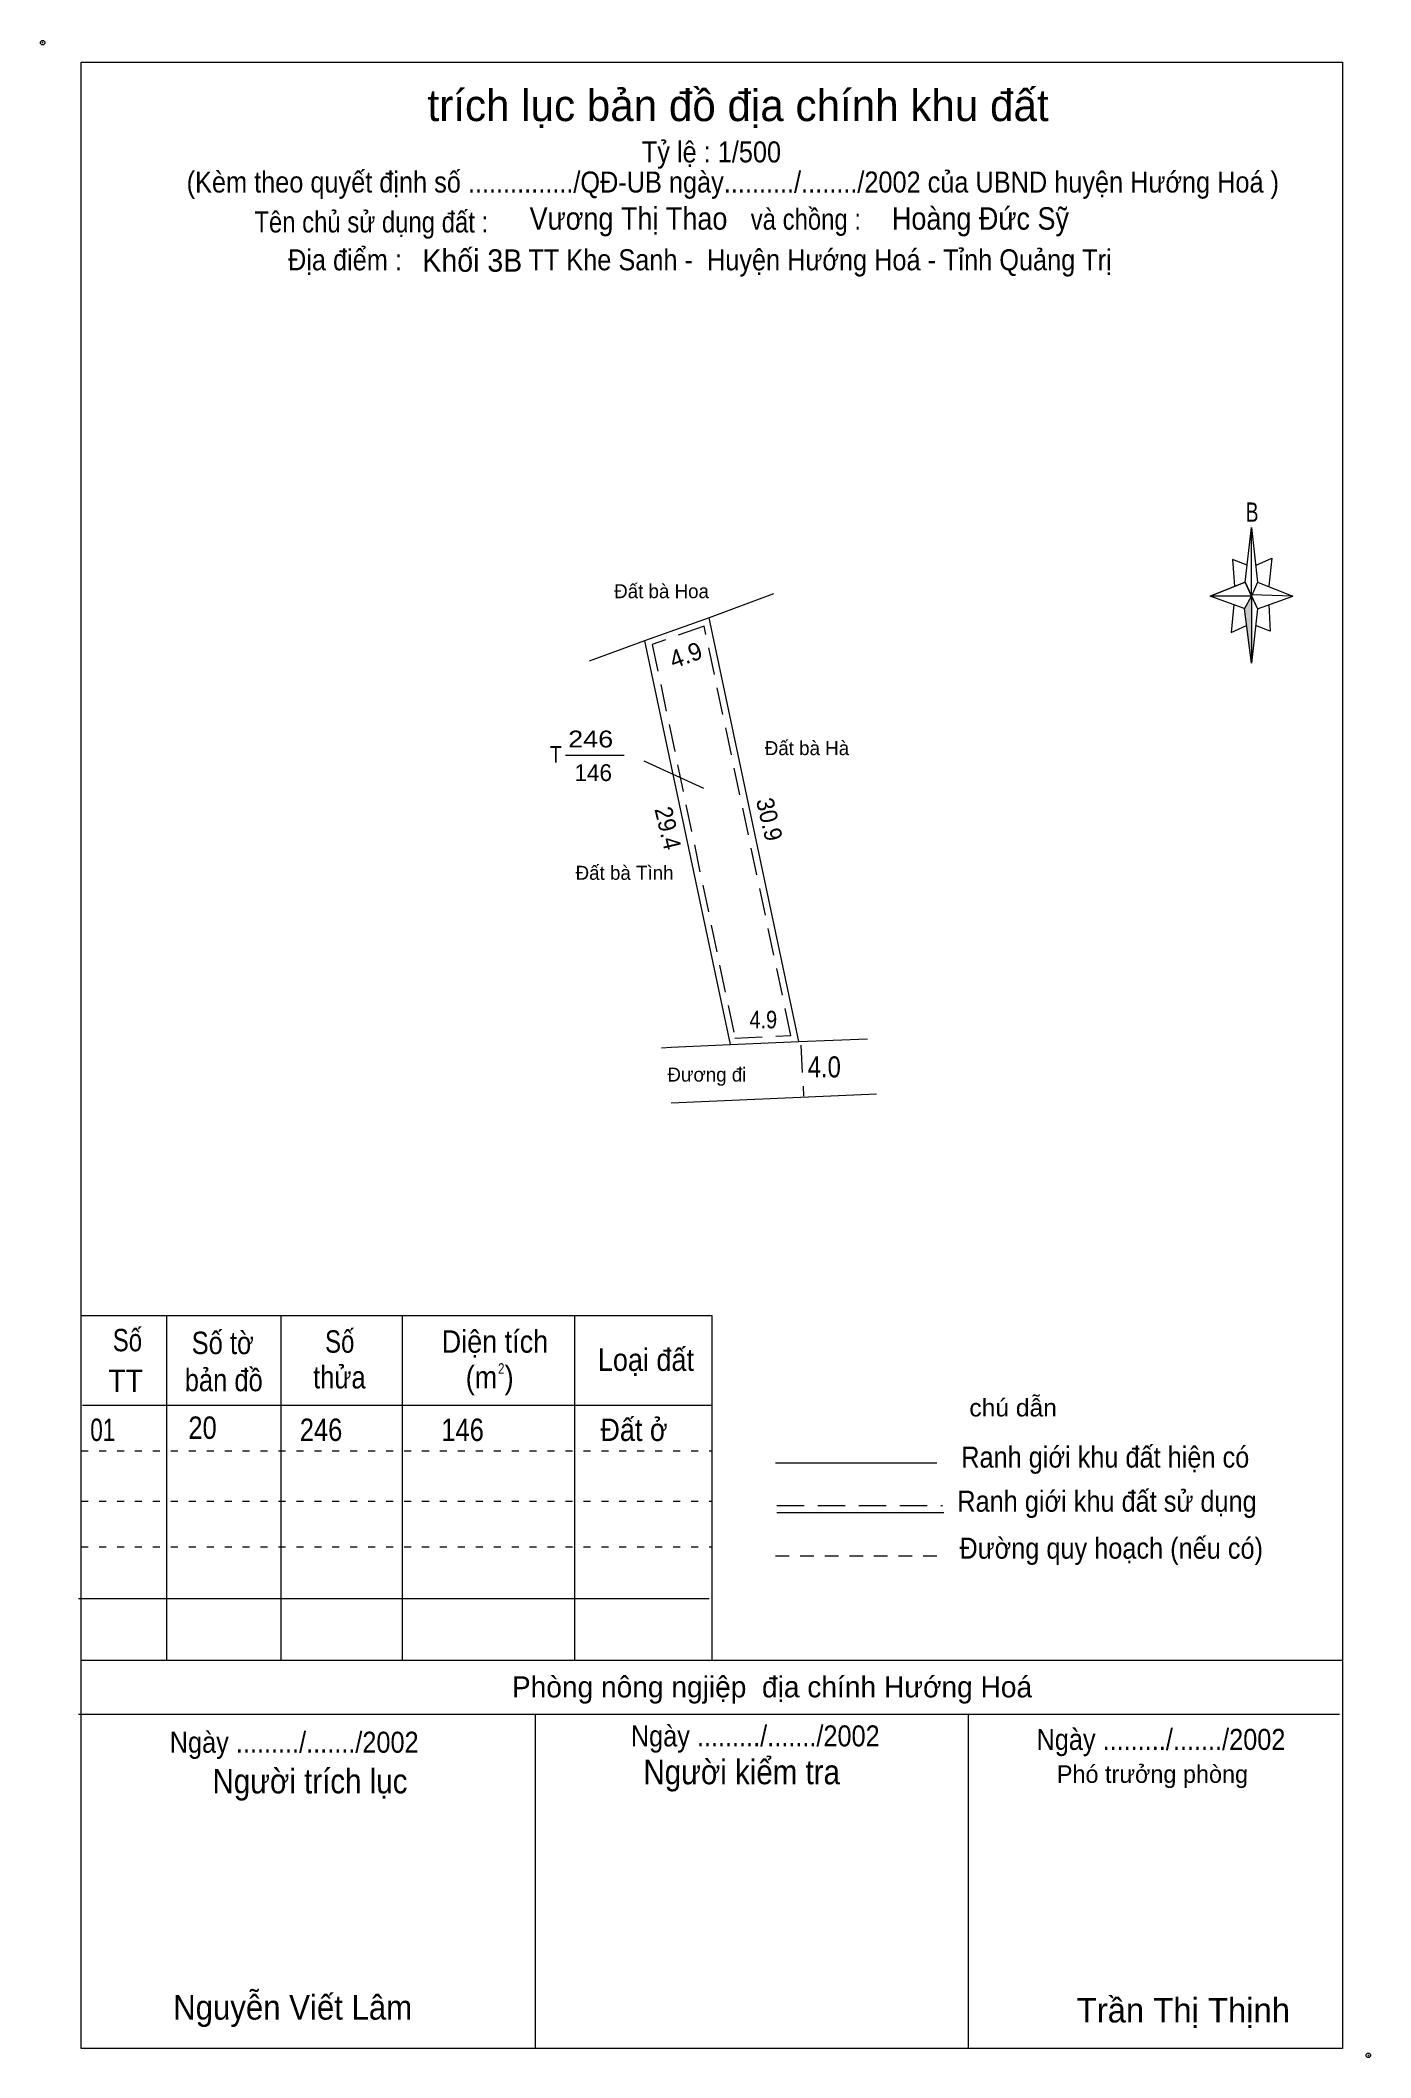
# Model space of a CAD drawing. Header units: centimetres. Extents: x 0.4 to 19.4, y 1 to 29.8.
import ezdxf
from ezdxf.enums import TextEntityAlignment as Align

# ---------------------------------------------------------------- set-up
doc = ezdxf.new("R2010")
doc.units = ezdxf.units.CM
doc.header["$LTSCALE"] = 0.13
doc.header["$PDMODE"] = 32
doc.header["$PDSIZE"] = 0.065
for name, pattern in [('DOTTED', [1.5, 0.3, -1.2]), ('MEDIUM_DASHED', [4.5, 3, -1.5]), ('SHORT_DASHED', [2.7, 1.5, -1.2])]:
    doc.linetypes.add(name, pattern=pattern)
for name, color, linetype, lineweight in [('1', 7, 'MEDIUM_DASHED', 13), ('22', 7, 'Continuous', 13), ('30', 7, 'Continuous', 13), ('5', 7, 'Continuous', 13)]:
    doc.layers.add(name, color=color, linetype=linetype, lineweight=lineweight)
doc.layers.add('34', color=7, linetype='Continuous')
doc.layers.add('50', color=7, linetype='Continuous')

msp = doc.modelspace()

# ---------------------------------------------------------------- hatches: boundary and pattern name
at = {"layer": '5'}
msp.add_hatch(color=256, dxfattribs=at).paths.add_polyline_path([(17.7, 21.83), (17.7, 20.87), (17.6, 21.65)])

# ---------------------------------------------------------------- linework, layer by layer
at = {"layer": '1'}
for p, q in [((9.15, 21.14), (10.33, 15.52)), ((10.33, 15.52), (11.13, 15.56)), ((11.27, 15.42), (11.31, 14.69))]:
    msp.add_line(p, q, dxfattribs=at)
at = {"layer": '1', "linetype": 'Continuous'}
msp.add_line((9.03, 19.48), (9.88, 19.09), dxfattribs=at)
at = {"layer": '1', "linetype": 'DOTTED'}
for p, q in [((1, 9.63), (10, 9.63)), ((1, 8.91), (10, 8.91)), ((1, 8.26), (10, 8.26))]:
    msp.add_line(p, q, dxfattribs=at)
at = {"layer": '1', "linetype": 'Continuous'}
msp.add_lwpolyline([(11.24, 15.47), (9.96, 21.52), (9.04, 21.19), (10.26, 15.43)], close=True, dxfattribs=at)
at = {"layer": '1'}
msp.add_lwpolyline([(11.13, 15.56), (9.89, 21.4), (9.15, 21.14)], dxfattribs=at)
at = {"layer": '22'}
for p, q in [((10.88, 21.86), (9.96, 21.52)), ((9.04, 21.19), (8.25, 20.9)), ((11.24, 15.47), (12.22, 15.51)), ((12.35, 14.72), (9.42, 14.59))]:
    msp.add_line(p, q, dxfattribs=at)
msp.add_lwpolyline([(9.28, 15.38), (9.42, 15.39), (10.26, 15.43)], dxfattribs=at)
at = {"layer": '30'}
msp.add_line((7.91, 19.56), (8.75, 19.56), dxfattribs=at)
at = {"layer": '5'}
for p, q in [((17.61, 22.03), (17.7, 22.81)), ((17.79, 22.03), (18.29, 21.83)), ((17.61, 21.65), (17.11, 21.83)), ((17.79, 21.65), (17.7, 20.87)), ((17.95, 21.71), (17.97, 21.33)), ((17.97, 21.33), (17.76, 21.41)), ((1, 11.56), (10, 11.56)), ((2.22, 11.56), (2.22, 6.64)), ((3.85, 11.56), (3.85, 6.64)), ((5.58, 11.56), (5.58, 6.64)), ((8.04, 11.56), (8.04, 6.64)), ((10, 11.56), (10, 6.64)), ((1.02, 10.28), (10, 10.28)), ((10.91, 9.46), (13.21, 9.46)), ((10.93, 8.75), (13.31, 8.75)), ((0.96, 7.52), (9.96, 7.52)), ((1, 6.64), (19, 6.64)), ((0.96, 5.87), (18.96, 5.87)), ((7.48, 5.87), (7.48, 1.1)), ((13.66, 5.87), (13.66, 1.1))]:
    msp.add_line(p, q, dxfattribs=at)
at = {"layer": '5', "linetype": 'MEDIUM_DASHED'}
msp.add_line((10.93, 8.85), (13.29, 8.85), dxfattribs=at)
at = {"layer": '5', "linetype": 'SHORT_DASHED'}
msp.add_line((10.91, 8.13), (13.29, 8.13), dxfattribs=at)
at = {"layer": '5'}
for points in [[(1, 29.45), (19, 29.45), (19, 1.1), (1, 1.1)], [(17.7, 22.81), (17.79, 22.03), (17.7, 21.83)], [(17.7, 21.83), (17.11, 21.83), (17.61, 22.03), (17.79, 21.65), (18.29, 21.83), (17.7, 21.85)], [(17.7, 21.83), (17.7, 20.87), (17.6, 21.65)]]:
    msp.add_lwpolyline(points, close=True, dxfattribs=at)
for points in [[(17.64, 22.27), (17.43, 22.35), (17.46, 21.97)], [(17.77, 22.27), (17.99, 22.37), (17.95, 21.97)], [(17.7, 21.83), (17.61, 22.03), (17.11, 21.83)], [(17.45, 21.71), (17.41, 21.31), (17.63, 21.41)], [(17.7, 21.83), (17.79, 21.65), (18.29, 21.83)]]:
    msp.add_lwpolyline(points, dxfattribs=at)
for p in [(0.45, 29.73), (19.37, 1)]:
    msp.add_point(p, dxfattribs=at)

# ---------------------------------------------------------------- texts
at = {"layer": '1'}
for s, p in [('Đất bà Hoa ', (9.32, 21.8)), ('Đất bà Hà ', (11.395, 19.56)), ('Đất bà Tình', (8.755, 17.78)), ('Đương đi', (9.93, 14.9))]:
    msp.add_text(s, height=0.2, dxfattribs=at).set_placement(p, align=Align.CENTER)
for s, height, width, p in [('4.0', 0.3, 0.85, (11.605, 14.96)), ('2', 0.15, 0.8, (6.995, 10.73))]:
    msp.add_text(s, height=height, dxfattribs=dict(at, width=width)).set_placement(p, align=Align.CENTER)
at = {"layer": '30'}
for s, width, p in [('246', 1.2, (7.95, 19.67)), ('T', 0.85, (7.69, 19.45))]:
    msp.add_text(s, height=0.24, dxfattribs=dict(at, width=width)).set_placement(p)
msp.add_text('146', height=0.24, dxfattribs=at).set_placement((8.04, 19.19))
at = {"layer": '34'}
for s, width, p in [('Vương Thị Thao ', 0.9, (7.4, 27.06)), ('Hoàng Đức Sỹ ', 0.9, (12.57, 27.06)), ('Khối 3B', 0.95, (5.87, 26.46))]:
    msp.add_text(s, height=0.32, dxfattribs=dict(at, width=width)).set_placement(p)
at = {"layer": '5'}
for s, height, p in [('trích lục bản đồ địa chính khu đất', 0.45, (10.375, 28.61)), ('Phòng nông ngjiệp  địa chính Hướng Hoá ', 0.3, (10.915, 6.11)), ('Phó trưởng phòng ', 0.25, (16.335, 4.89)), ('Trần Thị Thịnh', 0.35, (16.73, 1.47))]:
    msp.add_text(s, height=height, dxfattribs=at).set_placement(p, align=Align.CENTER)
for s, height, width, p in [('Tỷ lệ : 1/500', 0.3, 0.9, (9.995, 28.02)), ('(Kèm theo quyết định số .............../QĐ-UB ngày........../......../2002 của UBND huyện Hướng Hoá )', 0.3, 0.9, (10.3, 27.59)), ('và chồng : ', 0.3, 0.85, (11.39, 27.06)), ('Tên chủ sử dụng đất :', 0.3, 0.85, (5.14, 27.02)), ('Địa điểm :                  TT Khe Sanh -  Huyện Hướng Hoá - Tỉnh Quảng Trị ', 0.3, 0.9, (9.88, 26.48)), ('B', 0.276, 0.75, (17.71, 22.89)), ('Số', 0.32, 0.8, (1.66, 11.05)), ('Số tờ', 0.32, 0.85, (3.02, 11.01)), ('Số', 0.32, 0.8, (4.69, 11.03)), ('Diện tích', 0.32, 0.9, (6.905, 11.03)), ('Loại đất', 0.32, 0.9, (9.06, 10.77)), ('TT', 0.32, 0.95, (1.635, 10.47)), ('bản đồ', 0.32, 0.85, (3.035, 10.48)), ('thửa', 0.32, 0.85, (4.685, 10.52)), ('(m )', 0.32, 0.9, (6.83, 10.52)), ('chú dẫn', 0.25, 1.05, (14.3, 10.12)), ('Ranh giới khu đất hiện có ', 0.3, 0.9, (15.665, 9.39)), ('Ranh giới khu đất sử dụng', 0.3, 0.9, (15.64, 8.76)), ('Đường quy hoạch (nếu có)', 0.3, 0.9, (15.7, 8.09)), ('Ngày ........./......./2002', 0.3, 0.9, (4.04, 5.32)), ('Ngày ........./......./2002', 0.3, 0.9, (10.62, 5.41)), ('Ngày ........./......./2002', 0.3, 0.9, (16.41, 5.36)), ('Người kiểm tra ', 0.35, 0.9, (10.485, 4.87)), ('Người trích lục', 0.35, 0.9, (4.265, 4.74)), ('Nguyễn Viết Lâm ', 0.35, 0.95, (4.08, 1.51))]:
    msp.add_text(s, height=height, dxfattribs=dict(at, width=width)).set_placement(p, align=Align.CENTER)
at = {"layer": '50'}
msp.add_text('4.9', height=0.25, rotation=20.093, dxfattribs=at).set_placement((9.672, 20.871), align=Align.CENTER)
at = {"layer": '50', "width": 0.95}
for s, p in [('29.4', (9.252, 18.489)), ('30.9', (10.7, 18.614))]:
    msp.add_text(s, height=0.25, rotation=283.404, dxfattribs=at).set_placement(p, align=Align.CENTER)
at = {"layer": '50', "width": 0.85}
msp.add_text('4.9', height=0.25, dxfattribs=at).set_placement((10.735, 15.66), align=Align.CENTER)
at = {"layer": '50'}
for s, width, p in [('01', 0.75, (1.13, 9.77)), ('20', 0.85, (2.53, 9.8)), ('246', 0.85, (4.12, 9.77)), ('146', 0.85, (6.14, 9.77)), ('Đất ở ', 0.9, (8.41, 9.77))]:
    msp.add_text(s, height=0.32, dxfattribs=dict(at, width=width)).set_placement(p)

doc.saveas('drawing.dxf')
